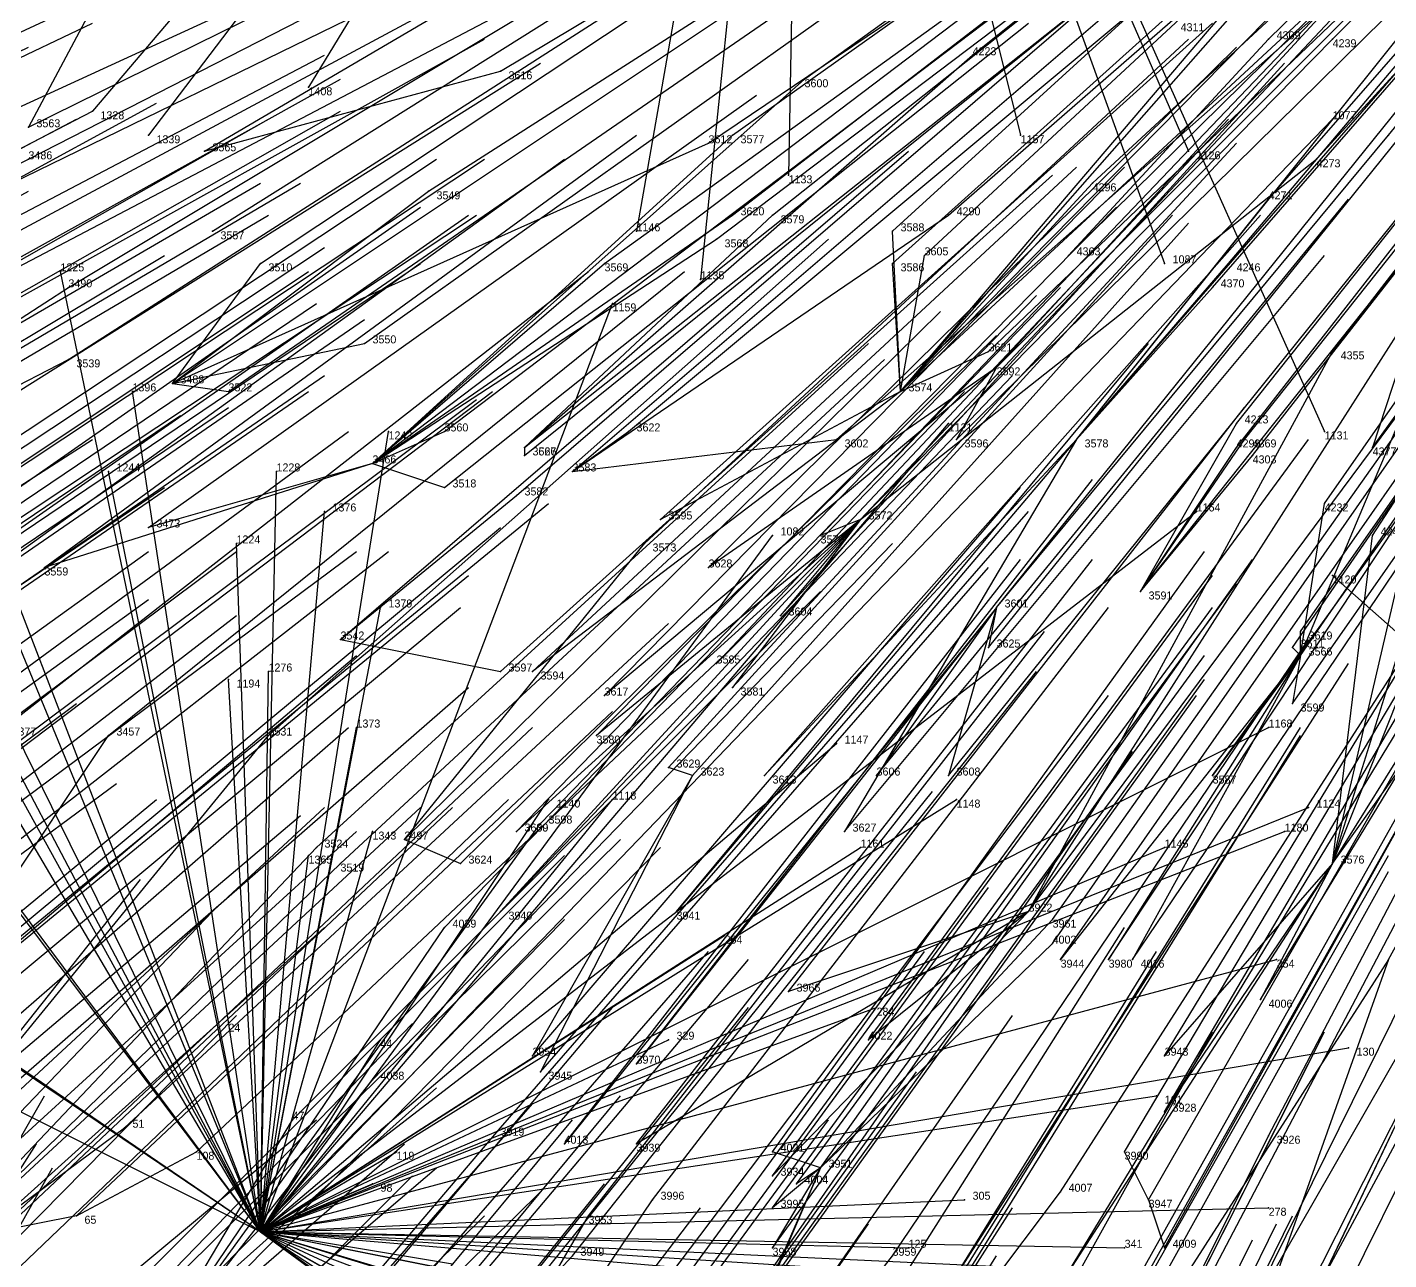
# Model space of a CAD drawing. Extents: x -0.5 to 0.59, y -0.5 to 0.58.
# Drawn here: x -0.3012 to -0.131, y -0.2935 to -0.1395 of the extents above; entities that cross this region are included whole.
import ezdxf

# ---------------------------------------------------------------- set-up
doc = ezdxf.new("R2010")
doc.units = 0
for name, color, linetype in [('Facilities', 3, 'CONTINUOUS'), ('Facilities_lines', 3, 'CONTINUOUS'), ('Normals', 1, 'CONTINUOUS'), ('Source_points', 5, 'CONTINUOUS'), ('Text', 3, 'CONTINUOUS')]:
    doc.layers.add(name, color=color, linetype=linetype)

msp = doc.modelspace()

# ---------------------------------------------------------------- linework, layer by layer
at = {"layer": 'Facilities', "color": 3}
for p in [(-0.146, -0.141, -0.507), (-0.279, -0.155, -0.797), (-0.278, -0.165, -0.808), (-0.18, -0.182, -0.641), (-0.283, -0.184, -0.843), (-0.192, -0.185, -0.666), (-0.239, -0.192, -0.767), (-0.17, -0.191, -0.638), (-0.258, -0.194, -0.807), (-0.233, -0.195, -0.759), (-0.197, -0.201, -0.703), (-0.162, -0.21, -0.663), (-0.18, -0.212, -0.694), (-0.262, -0.216, -0.849), (-0.142, -0.218, -0.65), (-0.218, -0.233, -0.797), (-0.254, -0.241, -0.875), (-0.138, -0.244, -0.7), (-0.176, -0.25, -0.764), (-0.131, -0.256, -0.72), (-0.202, -0.282, -0.867), (-0.161, -0.286, -0.821), (-0.295, -0.288, -1.031), (-0.272, -0.29, -1.25)]:
    msp.add_point(p, dxfattribs=at)
at = {"layer": 'Facilities_lines', "color": 3}
for p, q in [((-0.204, -0.045, -1.25), (-0.293, -0.15, -1.25)), ((-0.204, -0.045, -1.25), (-0.286, -0.153, -1.25)), ((-0.204, -0.045, -1.25), (-0.266, -0.147, -1.25)), ((-0.204, -0.045, -1.25), (-0.225, -0.165, -1.25)), ((-0.204, -0.045, -1.25), (-0.217, -0.171, -1.25)), ((-0.204, -0.045, -1.25), (-0.206, -0.158, -1.25)), ((-0.204, -0.045, -1.25), (-0.159, -0.169, -1.25)), ((-0.204, -0.045, -1.25), (-0.156, -0.155, -1.25)), ((-0.204, -0.045, -1.25), (-0.139, -0.19, -1.25)), ((-0.204, -0.045, -1.25), (-0.177, -0.153, -1.25)), ((-0.192, -0.185, -0.666), (-0.133, -0.118, -0.443)), ((-0.192, -0.185, -0.666), (-0.128, -0.12, -0.438)), ((-0.192, -0.185, -0.666), (-0.14, -0.124, -0.469)), ((-0.18, -0.182, -0.641), (-0.133, -0.131, -0.468)), ((-0.17, -0.191, -0.638), (-0.126, -0.136, -0.462)), ((-0.293, -0.137, -0.809), (-0.301, -0.152, -0.842)), ((-0.272, -0.29, -1.25), (-0.351, -0.14, -1.25)), ((-0.197, -0.201, -0.703), (-0.138, -0.141, -0.494)), ((-0.146, -0.141, -0.507), (-0.171, -0.168, -0.598)), ((-0.239, -0.192, -0.767), (-0.183, -0.143, -0.581)), ((-0.279, -0.155, -0.797), (-0.242, -0.145, -0.705)), ((-0.258, -0.194, -0.807), (-0.204, -0.146, -0.628)), ((-0.118, -0.146, -0.469), (-0.133, -0.192, -0.585)), ((-0.272, -0.29, -1.25), (-0.355, -0.149, -1.25)), ((-0.272, -0.29, -1.25), (-0.138, -0.151, -1.25)), ((-0.258, -0.194, -0.807), (-0.213, -0.153, -0.656)), ((-0.18, -0.212, -0.694), (-0.131, -0.153, -0.505)), ((-0.283, -0.184, -0.843), (-0.216, -0.154, -0.664)), ((-0.376, -0.193, -1.055), (-0.301, -0.156, -0.848)), ((-0.197, -0.201, -0.703), (-0.14, -0.156, -0.524)), ((-0.272, -0.29, -1.25), (-0.326, -0.159, -1.25)), ((-0.192, -0.185, -0.666), (-0.168, -0.159, -0.579)), ((-0.283, -0.184, -0.843), (-0.251, -0.16, -0.744)), ((-0.17, -0.191, -0.638), (-0.146, -0.161, -0.543)), ((-0.258, -0.194, -0.807), (-0.213, -0.163, -0.67)), ((-0.239, -0.192, -0.767), (-0.208, -0.163, -0.66)), ((-0.233, -0.195, -0.759), (-0.186, -0.163, -0.618)), ((-0.192, -0.185, -0.666), (-0.193, -0.165, -0.633)), ((-0.258, -0.194, -0.807), (-0.215, -0.166, -0.679)), ((-0.192, -0.185, -0.666), (-0.189, -0.168, -0.632)), ((-0.272, -0.29, -1.25), (-0.297, -0.17, -1.25)), ((-0.283, -0.184, -0.843), (-0.272, -0.169, -0.8)), ((-0.258, -0.194, -0.807), (-0.229, -0.169, -0.712)), ((-0.192, -0.185, -0.666), (-0.193, -0.169, -0.641)), ((-0.17, -0.191, -0.638), (-0.151, -0.169, -0.566)), ((-0.138, -0.244, -0.7), (-0.109, -0.171, -0.507)), ((-0.364, -0.216, -1.058), (-0.296, -0.172, -0.856)), ((-0.17, -0.191, -0.638), (-0.153, -0.172, -0.575)), ((-0.272, -0.29, -1.25), (-0.329, -0.174, -1.25)), ((-0.272, -0.29, -1.25), (-0.228, -0.174, -1.25)), ((-0.272, -0.29, -1.25), (-0.316, -0.176, -1.25)), ((-0.176, -0.25, -0.764), (-0.13, -0.178, -0.551)), ((-0.283, -0.184, -0.843), (-0.259, -0.179, -0.785)), ((-0.192, -0.185, -0.666), (-0.181, -0.18, -0.638)), ((-0.176, -0.25, -0.764), (-0.138, -0.18, -0.567)), ((-0.142, -0.218, -0.65), (-0.126, -0.18, -0.55)), ((-0.364, -0.216, -1.058), (-0.296, -0.181, -0.868)), ((-0.18, -0.182, -0.641), (-0.229, -0.223, -0.799)), ((-0.18, -0.182, -0.641), (-0.216, -0.207, -0.748)), ((-0.18, -0.182, -0.641), (-0.185, -0.191, -0.665)), ((-0.272, -0.29, -1.25), (-0.33, -0.185, -1.25)), ((-0.272, -0.29, -1.25), (-0.288, -0.185, -1.25)), ((-0.283, -0.184, -0.843), (-0.276, -0.185, -0.831)), ((-0.192, -0.185, -0.666), (-0.238, -0.22, -0.81)), ((-0.192, -0.185, -0.666), (-0.222, -0.201, -0.748)), ((-0.272, -0.29, -1.25), (-0.186, -0.189, -1.25)), ((-0.272, -0.29, -1.25), (-0.256, -0.19, -1.25)), ((-0.258, -0.194, -0.807), (-0.249, -0.19, -0.783)), ((-0.233, -0.195, -0.759), (-0.226, -0.19, -0.737)), ((-0.162, -0.21, -0.663), (-0.15, -0.189, -0.602)), ((-0.239, -0.192, -0.767), (-0.239, -0.193, -0.767)), ((-0.233, -0.195, -0.759), (-0.2, -0.191, -0.691)), ((-0.17, -0.191, -0.638), (-0.22, -0.25, -0.833)), ((-0.17, -0.191, -0.638), (-0.209, -0.233, -0.782)), ((-0.17, -0.191, -0.638), (-0.199, -0.24, -0.778)), ((-0.162, -0.21, -0.663), (-0.149, -0.191, -0.606)), ((-0.162, -0.21, -0.663), (-0.15, -0.192, -0.609)), ((-0.162, -0.21, -0.663), (-0.148, -0.193, -0.609)), ((-0.258, -0.194, -0.807), (-0.299, -0.207, -0.91)), ((-0.272, -0.29, -1.25), (-0.291, -0.195, -1.25)), ((-0.258, -0.194, -0.807), (-0.286, -0.202, -0.874)), ((-0.272, -0.29, -1.25), (-0.27, -0.195, -1.25)), ((-0.258, -0.194, -0.807), (-0.249, -0.197, -0.793)), ((-0.262, -0.216, -0.849), (-0.24, -0.198, -0.776)), ((-0.142, -0.218, -0.65), (-0.139, -0.199, -0.607)), ((-0.272, -0.29, -1.25), (-0.155, -0.2, -1.25)), ((-0.272, -0.29, -1.25), (-0.264, -0.2, -1.25)), ((-0.197, -0.201, -0.703), (-0.242, -0.25, -0.87)), ((-0.197, -0.201, -0.703), (-0.24, -0.24, -0.848)), ((-0.197, -0.201, -0.703), (-0.24, -0.24, -0.848)), ((-0.197, -0.201, -0.703), (-0.23, -0.228, -0.811)), ((-0.197, -0.201, -0.703), (-0.215, -0.219, -0.768)), ((-0.197, -0.201, -0.703), (-0.213, -0.222, -0.77)), ((-0.197, -0.201, -0.703), (-0.207, -0.213, -0.742)), ((-0.197, -0.201, -0.703), (-0.202, -0.203, -0.716)), ((-0.138, -0.244, -0.7), (-0.128, -0.201, -0.595)), ((-0.272, -0.29, -1.25), (-0.275, -0.204, -1.25)), ((-0.272, -0.29, -1.25), (-0.208, -0.203, -1.25)), ((-0.254, -0.241, -0.875), (-0.224, -0.204, -0.758)), ((-0.138, -0.244, -0.7), (-0.133, -0.203, -0.605)), ((-0.021, -0.312, -1.25), (-0.138, -0.208, -1.25)), ((-0.272, -0.29, -1.25), (-0.257, -0.212, -1.25)), ((-0.18, -0.212, -0.694), (-0.234, -0.279, -0.91)), ((-0.18, -0.212, -0.694), (-0.225, -0.269, -0.877)), ((-0.18, -0.212, -0.694), (-0.195, -0.233, -0.759)), ((-0.18, -0.212, -0.694), (-0.186, -0.233, -0.745)), ((-0.18, -0.212, -0.694), (-0.181, -0.217, -0.706)), ((-0.138, -0.244, -0.7), (-0.128, -0.212, -0.62)), ((-0.262, -0.216, -0.849), (-0.242, -0.22, -0.817)), ((-0.142, -0.218, -0.65), (-0.142, -0.215, -0.644)), ((-0.142, -0.218, -0.65), (-0.143, -0.217, -0.649)), ((-0.142, -0.218, -0.65), (-0.172, -0.256, -0.772)), ((-0.142, -0.218, -0.65), (-0.166, -0.256, -0.764)), ((-0.142, -0.218, -0.65), (-0.163, -0.256, -0.759)), ((-0.142, -0.218, -0.65), (-0.153, -0.233, -0.698)), ((-0.142, -0.218, -0.65), (-0.143, -0.224, -0.665)), ((-0.272, -0.29, -1.25), (-0.276, -0.221, -1.25)), ((-0.272, -0.29, -1.25), (-0.271, -0.22, -1.25)), ((-0.138, -0.244, -0.7), (-0.121, -0.22, -0.627)), ((-0.316, -0.283, -1.06), (-0.271, -0.228, -0.885)), ((-0.313, -0.261, -1.019), (-0.291, -0.228, -0.923)), ((-0.272, -0.29, -1.25), (-0.146, -0.227, -1.25)), ((-0.272, -0.29, -1.25), (-0.26, -0.227, -1.25)), ((-0.107, -0.228, -0.629), (-0.15, -0.303, -0.845)), ((-0.107, -0.228, -0.629), (-0.146, -0.31, -0.856)), ((-0.272, -0.29, -1.25), (-0.2, -0.229, -1.25)), ((-0.218, -0.233, -0.797), (-0.238, -0.268, -0.896)), ((-0.218, -0.233, -0.797), (-0.237, -0.27, -0.898)), ((-0.218, -0.233, -0.797), (-0.221, -0.232, -0.799)), ((-0.272, -0.29, -1.25), (-0.228, -0.236, -1.25)), ((-0.272, -0.29, -1.25), (-0.236, -0.236, -1.25)), ((-0.272, -0.29, -1.25), (-0.185, -0.236, -1.25)), ((-0.272, -0.29, -1.25), (-0.141, -0.237, -1.25)), ((-0.272, -0.29, -1.25), (-0.31, -0.239, -1.25)), ((-0.287, -0.308, -1.053), (-0.237, -0.239, -0.841)), ((-0.272, -0.29, -1.25), (-0.144, -0.24, -1.25)), ((-0.272, -0.29, -1.25), (-0.258, -0.24, -1.25)), ((-0.254, -0.241, -0.875), (-0.247, -0.244, -0.867)), ((-0.32, -0.3, -1.096), (-0.265, -0.242, -0.896)), ((-0.272, -0.29, -1.25), (-0.159, -0.242, -1.25)), ((-0.272, -0.29, -1.25), (-0.197, -0.242, -1.25)), ((-0.272, -0.29, -1.25), (-0.266, -0.243, -1.25)), ((-0.32, -0.3, -1.096), (-0.262, -0.244, -0.895)), ((-0.272, -0.29, -1.25), (-0.306, -0.245, -1.25)), ((-0.138, -0.244, -0.7), (-0.171, -0.295, -0.853)), ((-0.138, -0.244, -0.7), (-0.159, -0.275, -0.793)), ((-0.138, -0.244, -0.7), (-0.159, -0.268, -0.779)), ((-0.138, -0.244, -0.7), (-0.147, -0.261, -0.749)), ((-0.176, -0.25, -0.764), (-0.225, -0.279, -0.896)), ((-0.176, -0.25, -0.764), (-0.208, -0.283, -0.877)), ((-0.176, -0.25, -0.764), (-0.206, -0.26, -0.829)), ((-0.176, -0.25, -0.764), (-0.196, -0.266, -0.826)), ((-0.202, -0.282, -0.867), (-0.173, -0.251, -0.763)), ((-0.287, -0.308, -1.053), (-0.249, -0.252, -0.885)), ((-0.272, -0.29, -1.25), (-0.214, -0.253, -1.25)), ((-0.202, -0.282, -0.867), (-0.173, -0.254, -0.768)), ((-0.272, -0.29, -1.25), (-0.145, -0.256, -1.25)), ((-0.131, -0.256, -0.72), (-0.176, -0.326, -0.926)), ((-0.131, -0.256, -0.72), (-0.157, -0.329, -0.912)), ((-0.272, -0.29, -1.25), (-0.319, -0.258, -1.25)), ((-0.272, -0.29, -1.25), (-0.315, -0.261, -1.25)), ((-0.272, -0.29, -1.25), (-0.195, -0.262, -1.25)), ((-0.272, -0.29, -1.25), (-0.277, -0.265, -1.25)), ((-0.272, -0.29, -1.25), (-0.257, -0.266, -1.25)), ((-0.272, -0.29, -1.25), (-0.221, -0.266, -1.25)), ((-0.272, -0.29, -1.25), (-0.136, -0.267, -1.25)), ((-0.287, -0.308, -1.053), (-0.258, -0.271, -0.935)), ((-0.272, -0.29, -1.25), (-0.16, -0.273, -1.25)), ((-0.272, -0.29, -1.25), (-0.304, -0.274, -1.25)), ((-0.32, -0.3, -1.096), (-0.289, -0.277, -1)), ((-0.299, -0.344, -1.139), (-0.242, -0.277, -0.92)), ((-0.287, -0.308, -1.053), (-0.268, -0.276, -0.962)), ((-0.183, -0.352, -0.991), (-0.146, -0.278, -0.785)), ((-0.295, -0.288, -1.031), (-0.28, -0.28, -0.991)), ((-0.272, -0.29, -1.25), (-0.255, -0.28, -1.25)), ((-0.202, -0.282, -0.867), (-0.208, -0.28, -0.871)), ((-0.161, -0.286, -0.821), (-0.164, -0.28, -0.812)), ((-0.202, -0.282, -0.867), (-0.209, -0.298, -0.91)), ((-0.202, -0.282, -0.867), (-0.208, -0.292, -0.898)), ((-0.202, -0.282, -0.867), (-0.208, -0.287, -0.885)), ((-0.202, -0.282, -0.867), (-0.208, -0.296, -0.906)), ((-0.202, -0.282, -0.867), (-0.205, -0.284, -0.875)), ((-0.272, -0.29, -1.25), (-0.258, -0.284, -1.25)), ((-0.209, -0.334, -0.984), (-0.172, -0.285, -0.832)), ((-0.273, -0.36, -1.13), (-0.223, -0.286, -0.905)), ((-0.272, -0.29, -1.25), (-0.184, -0.286, -1.25)), ((-0.272, -0.29, -1.25), (-0.146, -0.287, -1.25)), ((-0.161, -0.286, -0.821), (-0.159, -0.292, -0.83)), ((-0.295, -0.288, -1.031), (-0.305, -0.29, -1.052)), ((-0.273, -0.36, -1.13), (-0.231, -0.288, -0.924)), ((-0.272, -0.29, -1.25), (-0.252, -0.296, -1.25)), ((-0.272, -0.29, -1.25), (-0.248, -0.294, -1.25)), ((-0.272, -0.29, -1.25), (-0.164, -0.369, -1.25)), ((-0.272, -0.29, -1.25), (-0.191, -0.292, -1.25)), ((-0.272, -0.29, -1.25), (-0.162, -0.297, -1.25)), ((-0.272, -0.29, -1.25), (-0.188, -0.329, -1.25)), ((-0.272, -0.29, -1.25), (-0.038, -0.301, -1.25)), ((-0.272, -0.29, -1.25), (-0.178, -0.343, -1.25)), ((-0.272, -0.29, -1.25), (-0.227, -0.307, -1.25)), ((-0.272, -0.29, -1.25), (-0.17, -0.348, -1.25)), ((-0.272, -0.29, -1.25), (-0.156, -0.313, -1.25)), ((-0.272, -0.29, -1.25), (-0.166, -0.299, -1.25)), ((-0.272, -0.29, -1.25), (-0.16, -0.363, -1.25)), ((-0.272, -0.29, -1.25), (-0.158, -0.325, -1.25)), ((-0.272, -0.29, -1.25), (-0.232, -0.298, -1.25)), ((-0.272, -0.29, -1.25), (-0.246, -0.307, -1.25)), ((-0.272, -0.29, -1.25), (-0.164, -0.292, -1.25)), ((-0.272, -0.29, -1.25), (-0.178, -0.356, -1.25)), ((-0.249, -0.365, -1.105), (-0.193, -0.293, -0.876)), ((-0.247, -0.308, -0.987), (-0.233, -0.293, -0.935))]:
    msp.add_line(p, q, dxfattribs=at)
at = {"layer": 'Normals', "color": 1}
for p, q in [((-0.146, -0.141, -0.507), (-0.079, -0.075, -0.543)), ((-0.138, -0.141, -0.494), (-0.073, -0.075, -0.53)), ((-0.131, -0.153, -0.505), (-0.073, -0.081, -0.543)), ((-0.183, -0.143, -0.581), (-0.111, -0.085, -0.62)), ((-0.14, -0.156, -0.524), (-0.078, -0.088, -0.562)), ((-0.146, -0.161, -0.543), (-0.085, -0.091, -0.581)), ((-0.204, -0.146, -0.628), (-0.129, -0.092, -0.666)), ((-0.168, -0.159, -0.579), (-0.1, -0.096, -0.617)), ((-0.242, -0.145, -0.705), (-0.162, -0.097, -0.742)), ((-0.151, -0.169, -0.566), (-0.091, -0.098, -0.603)), ((-0.213, -0.153, -0.656), (-0.137, -0.099, -0.693)), ((-0.216, -0.154, -0.664), (-0.139, -0.102, -0.701)), ((-0.193, -0.165, -0.633), (-0.124, -0.102, -0.671)), ((-0.186, -0.163, -0.618), (-0.116, -0.102, -0.656)), ((-0.171, -0.168, -0.598), (-0.104, -0.102, -0.635)), ((-0.153, -0.172, -0.575), (-0.092, -0.102, -0.612)), ((-0.208, -0.163, -0.66), (-0.135, -0.105, -0.697)), ((-0.189, -0.168, -0.632), (-0.121, -0.105, -0.669)), ((-0.213, -0.163, -0.67), (-0.139, -0.106, -0.707)), ((-0.193, -0.169, -0.641), (-0.124, -0.107, -0.679)), ((-0.138, -0.18, -0.567), (-0.081, -0.106, -0.604)), ((-0.279, -0.155, -0.797), (-0.199, -0.108, -0.836)), ((-0.251, -0.16, -0.744), (-0.173, -0.11, -0.781)), ((-0.215, -0.166, -0.679), (-0.141, -0.11, -0.715)), ((-0.301, -0.152, -0.842), (-0.218, -0.111, -0.88)), ((-0.301, -0.156, -0.848), (-0.219, -0.114, -0.886)), ((-0.229, -0.169, -0.712), (-0.154, -0.115, -0.749)), ((-0.278, -0.165, -0.808), (-0.2, -0.116, -0.846)), ((-0.181, -0.18, -0.638), (-0.114, -0.116, -0.676)), ((-0.18, -0.182, -0.641), (-0.115, -0.117, -0.679)), ((-0.15, -0.189, -0.602), (-0.092, -0.116, -0.639)), ((-0.133, -0.192, -0.585), (-0.079, -0.117, -0.623)), ((-0.272, -0.169, -0.8), (-0.195, -0.118, -0.838)), ((-0.15, -0.192, -0.609), (-0.093, -0.119, -0.645)), ((-0.149, -0.191, -0.606), (-0.091, -0.118, -0.643)), ((-0.148, -0.193, -0.609), (-0.091, -0.12, -0.646)), ((-0.347, -0.161, -0.957), (-0.263, -0.122, -0.994)), ((-0.192, -0.185, -0.666), (-0.124, -0.122, -0.704)), ((-0.17, -0.191, -0.638), (-0.109, -0.121, -0.676)), ((-0.306, -0.167, -0.871), (-0.224, -0.123, -0.908)), ((-0.296, -0.172, -0.856), (-0.216, -0.124, -0.893)), ((-0.139, -0.199, -0.607), (-0.086, -0.123, -0.644)), ((-0.133, -0.203, -0.605), (-0.082, -0.124, -0.642)), ((-0.259, -0.179, -0.785), (-0.183, -0.125, -0.823)), ((-0.336, -0.165, -0.935), (-0.251, -0.126, -0.972)), ((-0.185, -0.191, -0.665), (-0.119, -0.126, -0.703)), ((-0.311, -0.174, -0.891), (-0.229, -0.131, -0.929)), ((-0.296, -0.181, -0.868), (-0.218, -0.131, -0.905)), ((-0.226, -0.19, -0.737), (-0.154, -0.13, -0.774)), ((-0.2, -0.191, -0.691), (-0.131, -0.13, -0.73)), ((-0.283, -0.184, -0.843), (-0.205, -0.132, -0.88)), ((-0.276, -0.185, -0.831), (-0.199, -0.132, -0.867)), ((-0.249, -0.19, -0.783), (-0.175, -0.134, -0.82)), ((-0.197, -0.201, -0.703), (-0.133, -0.133, -0.74)), ((-0.34, -0.177, -0.958), (-0.256, -0.136, -0.994)), ((-0.239, -0.193, -0.767), (-0.167, -0.135, -0.806)), ((-0.239, -0.192, -0.767), (-0.167, -0.135, -0.805)), ((-0.233, -0.195, -0.759), (-0.163, -0.135, -0.797)), ((-0.202, -0.203, -0.716), (-0.138, -0.136, -0.754)), ((-0.24, -0.198, -0.776), (-0.169, -0.137, -0.814)), ((-0.162, -0.21, -0.663), (-0.104, -0.137, -0.699)), ((-0.377, -0.179, -1.043), (-0.293, -0.139, -1.081)), ((-0.258, -0.194, -0.807), (-0.184, -0.138, -0.844)), ((-0.249, -0.197, -0.793), (-0.176, -0.139, -0.83)), ((-0.222, -0.201, -0.748), (-0.153, -0.139, -0.786)), ((-0.142, -0.215, -0.644), (-0.089, -0.139, -0.681)), ((-0.325, -0.186, -0.936), (-0.244, -0.141, -0.974)), ((-0.224, -0.204, -0.758), (-0.156, -0.141, -0.795)), ((-0.18, -0.212, -0.694), (-0.122, -0.14, -0.732)), ((-0.143, -0.217, -0.649), (-0.09, -0.14, -0.685)), ((-0.142, -0.218, -0.65), (-0.089, -0.141, -0.686)), ((-0.385, -0.182, -1.064), (-0.301, -0.142, -1.102)), ((-0.216, -0.207, -0.748), (-0.15, -0.142, -0.786)), ((-0.346, -0.186, -0.982), (-0.264, -0.143, -1.019)), ((-0.315, -0.193, -0.923), (-0.237, -0.144, -0.962)), ((-0.207, -0.213, -0.742), (-0.144, -0.144, -0.779)), ((-0.343, -0.191, -0.983), (-0.262, -0.146, -1.02)), ((-0.181, -0.217, -0.706), (-0.123, -0.145, -0.745)), ((-0.286, -0.202, -0.874), (-0.21, -0.148, -0.911)), ((-0.266, -0.147, -1.25), (-0.266, -0.147, -1.15)), ((-0.143, -0.224, -0.665), (-0.09, -0.148, -0.701)), ((-0.366, -0.193, -1.035), (-0.285, -0.149, -1.072)), ((-0.377, -0.194, -1.06), (-0.295, -0.151, -1.097)), ((-0.376, -0.193, -1.055), (-0.293, -0.15, -1.092)), ((-0.352, -0.197, -1.009), (-0.271, -0.151, -1.045)), ((-0.343, -0.196, -0.988), (-0.262, -0.15, -1.025)), ((-0.293, -0.15, -1.25), (-0.293, -0.15, -1.15)), ((-0.215, -0.219, -0.768), (-0.151, -0.151, -0.804)), ((-0.138, -0.151, -1.25), (-0.138, -0.151, -1.15)), ((-0.299, -0.207, -0.91), (-0.225, -0.153, -0.948)), ((-0.286, -0.153, -1.25), (-0.286, -0.153, -1.15)), ((-0.177, -0.153, -1.25), (-0.177, -0.153, -1.15)), ((-0.213, -0.222, -0.77), (-0.15, -0.154, -0.807)), ((-0.327, -0.207, -0.967), (-0.25, -0.156, -1.005)), ((-0.321, -0.207, -0.955), (-0.244, -0.156, -0.994)), ((-0.309, -0.21, -0.934), (-0.234, -0.156, -0.973)), ((-0.262, -0.216, -0.849), (-0.191, -0.155, -0.884)), ((-0.156, -0.155, -1.25), (-0.156, -0.155, -1.15)), ((-0.242, -0.22, -0.817), (-0.173, -0.158, -0.854)), ((-0.238, -0.22, -0.81), (-0.17, -0.157, -0.848)), ((-0.229, -0.223, -0.799), (-0.164, -0.157, -0.837)), ((-0.206, -0.158, -1.25), (-0.206, -0.158, -1.15)), ((-0.153, -0.233, -0.698), (-0.099, -0.158, -0.735)), ((-0.353, -0.206, -1.022), (-0.272, -0.159, -1.058)), ((-0.347, -0.206, -1.01), (-0.267, -0.159, -1.046)), ((-0.382, -0.204, -1.083), (-0.301, -0.16, -1.12)), ((-0.195, -0.233, -0.759), (-0.136, -0.161, -0.797)), ((-0.186, -0.233, -0.745), (-0.128, -0.161, -0.783)), ((-0.351, -0.21, -1.023), (-0.271, -0.163, -1.06)), ((-0.328, -0.215, -0.98), (-0.252, -0.162, -1.017)), ((-0.322, -0.216, -0.969), (-0.246, -0.163, -1.007)), ((-0.322, -0.214, -0.967), (-0.245, -0.163, -1.005)), ((-0.23, -0.228, -0.811), (-0.165, -0.162, -0.848)), ((-0.221, -0.232, -0.799), (-0.158, -0.163, -0.837)), ((-0.209, -0.233, -0.782), (-0.147, -0.163, -0.818)), ((-0.225, -0.165, -1.25), (-0.225, -0.165, -1.15)), ((-0.218, -0.233, -0.797), (-0.156, -0.164, -0.835)), ((-0.138, -0.244, -0.7), (-0.089, -0.165, -0.737)), ((-0.271, -0.228, -0.885), (-0.201, -0.166, -0.922)), ((-0.364, -0.216, -1.058), (-0.284, -0.168, -1.095)), ((-0.341, -0.218, -1.012), (-0.264, -0.167, -1.049)), ((-0.199, -0.24, -0.778), (-0.139, -0.168, -0.815)), ((-0.344, -0.222, -1.023), (-0.266, -0.17, -1.059)), ((-0.329, -0.221, -0.991), (-0.252, -0.169, -1.028)), ((-0.304, -0.227, -0.949), (-0.231, -0.17, -0.987)), ((-0.297, -0.17, -1.25), (-0.297, -0.17, -1.15)), ((-0.291, -0.228, -0.923), (-0.219, -0.17, -0.961)), ((-0.159, -0.169, -1.25), (-0.159, -0.169, -1.15)), ((-0.217, -0.171, -1.25), (-0.217, -0.171, -1.15)), ((-0.24, -0.24, -0.848), (-0.175, -0.173, -0.885)), ((-0.24, -0.24, -0.848), (-0.175, -0.173, -0.885)), ((-0.237, -0.239, -0.841), (-0.172, -0.172, -0.877)), ((-0.342, -0.226, -1.025), (-0.265, -0.174, -1.061)), ((-0.254, -0.241, -0.875), (-0.187, -0.175, -0.911)), ((-0.228, -0.174, -1.25), (-0.228, -0.174, -1.15)), ((-0.131, -0.256, -0.72), (-0.087, -0.175, -0.757)), ((-0.336, -0.229, -1.016), (-0.259, -0.176, -1.053)), ((-0.176, -0.25, -0.764), (-0.121, -0.176, -0.802)), ((-0.173, -0.251, -0.763), (-0.12, -0.176, -0.801)), ((-0.247, -0.244, -0.867), (-0.18, -0.178, -0.903)), ((-0.173, -0.254, -0.768), (-0.12, -0.178, -0.806)), ((-0.265, -0.242, -0.896), (-0.196, -0.179, -0.933)), ((-0.22, -0.25, -0.833), (-0.161, -0.179, -0.871)), ((-0.172, -0.256, -0.772), (-0.119, -0.18, -0.81)), ((-0.166, -0.256, -0.764), (-0.115, -0.179, -0.802)), ((-0.163, -0.256, -0.759), (-0.111, -0.179, -0.797)), ((-0.262, -0.244, -0.895), (-0.194, -0.181, -0.932)), ((-0.147, -0.261, -0.749), (-0.099, -0.182, -0.787)), ((-0.341, -0.236, -1.037), (-0.264, -0.183, -1.074)), ((-0.242, -0.25, -0.87), (-0.178, -0.183, -0.907)), ((-0.343, -0.238, -1.043), (-0.266, -0.185, -1.08)), ((-0.317, -0.241, -0.995), (-0.243, -0.185, -1.032)), ((-0.288, -0.185, -1.25), (-0.288, -0.185, -1.15)), ((-0.249, -0.252, -0.885), (-0.184, -0.185, -0.921)), ((-0.353, -0.239, -1.067), (-0.276, -0.187, -1.104)), ((-0.32, -0.242, -1.002), (-0.245, -0.186, -1.04)), ((-0.206, -0.26, -0.829), (-0.149, -0.187, -0.866)), ((-0.359, -0.24, -1.08), (-0.282, -0.188, -1.117)), ((-0.336, -0.245, -1.039), (-0.261, -0.19, -1.076)), ((-0.256, -0.19, -1.25), (-0.256, -0.19, -1.15)), ((-0.186, -0.189, -1.25), (-0.186, -0.189, -1.15)), ((-0.159, -0.268, -0.779), (-0.111, -0.189, -0.816)), ((-0.139, -0.19, -1.25), (-0.139, -0.19, -1.15)), ((-0.371, -0.241, -1.106), (-0.293, -0.191, -1.143)), ((-0.196, -0.266, -0.826), (-0.141, -0.191, -0.863)), ((-0.291, -0.195, -1.25), (-0.291, -0.195, -1.15)), ((-0.27, -0.195, -1.25), (-0.27, -0.195, -1.15)), ((-0.159, -0.275, -0.793), (-0.112, -0.195, -0.831)), ((-0.361, -0.249, -1.096), (-0.284, -0.197, -1.134)), ((-0.238, -0.268, -0.896), (-0.177, -0.197, -0.933)), ((-0.225, -0.269, -0.877), (-0.168, -0.196, -0.915)), ((-0.146, -0.278, -0.785), (-0.103, -0.196, -0.822)), ((-0.308, -0.258, -1.004), (-0.236, -0.199, -1.042)), ((-0.264, -0.2, -1.25), (-0.264, -0.2, -1.15)), ((-0.237, -0.27, -0.898), (-0.176, -0.2, -0.935)), ((-0.155, -0.2, -1.25), (-0.155, -0.2, -1.15)), ((-0.313, -0.261, -1.019), (-0.242, -0.202, -1.057)), ((-0.164, -0.28, -0.812), (-0.117, -0.201, -0.851)), ((-0.275, -0.204, -1.25), (-0.275, -0.204, -1.15)), ((-0.258, -0.271, -0.935), (-0.193, -0.204, -0.971)), ((-0.208, -0.203, -1.25), (-0.208, -0.203, -1.15)), ((-0.361, -0.259, -1.111), (-0.286, -0.205, -1.148)), ((-0.35, -0.261, -1.09), (-0.275, -0.205, -1.127)), ((-0.334, -0.26, -1.058), (-0.26, -0.205, -1.095)), ((-0.329, -0.262, -1.052), (-0.256, -0.205, -1.09)), ((-0.208, -0.28, -0.871), (-0.154, -0.205, -0.91)), ((-0.242, -0.277, -0.92), (-0.181, -0.207, -0.957)), ((-0.234, -0.279, -0.91), (-0.177, -0.206, -0.947)), ((-0.225, -0.279, -0.896), (-0.168, -0.206, -0.934)), ((-0.202, -0.282, -0.867), (-0.148, -0.206, -0.905)), ((-0.172, -0.285, -0.832), (-0.122, -0.207, -0.869)), ((-0.161, -0.286, -0.821), (-0.115, -0.206, -0.859)), ((-0.318, -0.267, -1.038), (-0.246, -0.208, -1.076)), ((-0.208, -0.283, -0.877), (-0.153, -0.208, -0.915)), ((-0.205, -0.284, -0.875), (-0.15, -0.209, -0.913)), ((-0.138, -0.208, -1.25), (-0.138, -0.208, -1.15)), ((-0.361, -0.265, -1.12), (-0.286, -0.211, -1.157)), ((-0.268, -0.276, -0.962), (-0.202, -0.21, -0.998)), ((-0.159, -0.292, -0.83), (-0.114, -0.211, -0.868)), ((-0.318, -0.271, -1.046), (-0.247, -0.212, -1.083)), ((-0.257, -0.212, -1.25), (-0.257, -0.212, -1.15)), ((-0.223, -0.286, -0.905), (-0.166, -0.212, -0.942)), ((-0.208, -0.287, -0.885), (-0.153, -0.212, -0.923)), ((-0.349, -0.27, -1.102), (-0.275, -0.213, -1.139)), ((-0.289, -0.277, -1), (-0.221, -0.214, -1.038)), ((-0.153, -0.295, -0.832), (-0.11, -0.213, -0.87)), ((-0.231, -0.288, -0.924), (-0.174, -0.215, -0.961)), ((-0.193, -0.293, -0.876), (-0.141, -0.216, -0.914)), ((-0.171, -0.295, -0.853), (-0.123, -0.216, -0.89)), ((-0.28, -0.28, -0.991), (-0.213, -0.217, -1.029)), ((-0.331, -0.278, -1.081), (-0.26, -0.218, -1.118)), ((-0.208, -0.292, -0.898), (-0.154, -0.218, -0.936)), ((-0.186, -0.297, -0.876), (-0.136, -0.219, -0.913)), ((-0.276, -0.221, -1.25), (-0.276, -0.221, -1.15)), ((-0.271, -0.22, -1.25), (-0.271, -0.22, -1.15)), ((-0.233, -0.293, -0.935), (-0.175, -0.22, -0.971)), ((-0.208, -0.296, -0.906), (-0.154, -0.221, -0.944)), ((-0.15, -0.303, -0.845), (-0.109, -0.22, -0.882)), ((-0.316, -0.283, -1.06), (-0.246, -0.222, -1.098)), ((-0.373, -0.282, -1.168), (-0.295, -0.224, -1.192)), ((-0.222, -0.297, -0.927), (-0.166, -0.223, -0.964)), ((-0.209, -0.298, -0.91), (-0.155, -0.223, -0.948)), ((-0.295, -0.288, -1.031), (-0.228, -0.225, -1.07)), ((-0.146, -0.31, -0.856), (-0.106, -0.226, -0.892)), ((-0.331, -0.288, -1.096), (-0.261, -0.227, -1.133)), ((-0.305, -0.29, -1.052), (-0.238, -0.227, -1.09)), ((-0.26, -0.227, -1.25), (-0.26, -0.227, -1.15)), ((-0.191, -0.306, -0.903), (-0.142, -0.227, -0.94)), ((-0.191, -0.307, -0.903), (-0.142, -0.228, -0.94)), ((-0.146, -0.227, -1.25), (-0.146, -0.227, -1.15)), ((-0.2, -0.229, -1.25), (-0.2, -0.229, -1.15)), ((-0.17, -0.311, -0.885), (-0.124, -0.229, -0.92)), ((-0.216, -0.306, -0.936), (-0.163, -0.23, -0.974)), ((-0.172, -0.313, -0.892), (-0.126, -0.231, -0.927)), ((-0.37, -0.293, -1.18), (-0.29, -0.234, -1.194)), ((-0.359, -0.297, -1.164), (-0.285, -0.236, -1.192)), ((-0.308, -0.3, -1.075), (-0.241, -0.236, -1.112)), ((-0.247, -0.308, -0.987), (-0.188, -0.235, -1.023)), ((-0.236, -0.236, -1.25), (-0.236, -0.236, -1.15)), ((-0.228, -0.236, -1.25), (-0.228, -0.236, -1.15)), ((-0.185, -0.236, -1.25), (-0.185, -0.236, -1.15)), ((-0.147, -0.319, -0.879), (-0.106, -0.236, -0.916)), ((-0.338, -0.298, -1.127), (-0.267, -0.238, -1.164)), ((-0.332, -0.3, -1.119), (-0.264, -0.237, -1.156)), ((-0.32, -0.3, -1.096), (-0.252, -0.237, -1.133)), ((-0.316, -0.301, -1.09), (-0.248, -0.237, -1.127)), ((-0.153, -0.321, -0.888), (-0.111, -0.238, -0.925)), ((-0.141, -0.237, -1.25), (-0.141, -0.237, -1.15)), ((-0.329, -0.303, -1.117), (-0.26, -0.24, -1.154)), ((-0.293, -0.306, -1.06), (-0.227, -0.241, -1.097)), ((-0.258, -0.24, -1.25), (-0.258, -0.24, -1.15)), ((-0.144, -0.24, -1.25), (-0.144, -0.24, -1.15)), ((-0.3, -0.309, -1.076), (-0.234, -0.243, -1.114)), ((-0.287, -0.308, -1.053), (-0.222, -0.242, -1.09)), ((-0.266, -0.243, -1.25), (-0.266, -0.243, -1.15)), ((-0.197, -0.242, -1.25), (-0.197, -0.242, -1.15)), ((-0.177, -0.324, -0.922), (-0.131, -0.243, -0.959)), ((-0.159, -0.242, -1.25), (-0.159, -0.242, -1.15)), ((-0.176, -0.326, -0.926), (-0.131, -0.245, -0.963)), ((-0.349, -0.324, -1.19), (-0.287, -0.246, -1.194)), ((-0.236, -0.322, -0.998), (-0.181, -0.247, -1.034)), ((-0.157, -0.329, -0.912), (-0.113, -0.247, -0.948)), ((-0.347, -0.322, -1.184), (-0.278, -0.25, -1.193)), ((-0.299, -0.317, -1.089), (-0.234, -0.251, -1.127)), ((-0.334, -0.315, -1.148), (-0.264, -0.252, -1.182)), ((-0.214, -0.331, -0.984), (-0.164, -0.252, -1.02)), ((-0.214, -0.253, -1.25), (-0.214, -0.253, -1.15)), ((-0.277, -0.325, -1.067), (-0.216, -0.255, -1.105)), ((-0.244, -0.33, -1.027), (-0.189, -0.255, -1.063)), ((-0.209, -0.334, -0.984), (-0.16, -0.255, -1.02)), ((-0.271, -0.327, -1.06), (-0.211, -0.256, -1.099)), ((-0.145, -0.256, -1.25), (-0.145, -0.256, -1.15)), ((-0.288, -0.333, -1.1), (-0.228, -0.262, -1.138)), ((-0.269, -0.334, -1.073), (-0.211, -0.262, -1.111)), ((-0.195, -0.262, -1.25), (-0.195, -0.262, -1.15)), ((-0.345, -0.334, -1.2), (-0.275, -0.263, -1.204)), ((-0.231, -0.339, -1.025), (-0.178, -0.263, -1.062)), ((-0.318, -0.331, -1.147), (-0.253, -0.264, -1.184)), ((-0.277, -0.265, -1.25), (-0.277, -0.265, -1.15)), ((-0.198, -0.346, -0.996), (-0.153, -0.265, -1.034)), ((-0.181, -0.348, -0.981), (-0.139, -0.265, -1.018)), ((-0.257, -0.266, -1.25), (-0.257, -0.266, -1.15)), ((-0.221, -0.266, -1.25), (-0.221, -0.266, -1.15)), ((-0.136, -0.267, -1.25), (-0.136, -0.267, -1.15)), ((-0.244, -0.345, -1.058), (-0.19, -0.27, -1.096)), ((-0.183, -0.352, -0.991), (-0.141, -0.269, -1.029)), ((-0.324, -0.338, -1.17), (-0.25, -0.272, -1.187)), ((-0.303, -0.28, -1.25), (-0.299, -0.273, -1.15)), ((-0.286, -0.344, -1.118), (-0.227, -0.273, -1.156)), ((-0.16, -0.273, -1.25), (-0.16, -0.273, -1.15)), ((-0.299, -0.344, -1.139), (-0.238, -0.274, -1.176)), ((-0.342, -0.34, -1.205), (-0.265, -0.276, -1.207)), ((-0.292, -0.347, -1.135), (-0.233, -0.276, -1.172)), ((-0.256, -0.351, -1.085), (-0.201, -0.276, -1.123)), ((-0.329, -0.344, -1.191), (-0.254, -0.279, -1.2)), ((-0.314, -0.301, -1.25), (-0.3, -0.279, -1.153)), ((-0.255, -0.28, -1.25), (-0.255, -0.28, -1.15)), ((-0.325, -0.346, -1.186), (-0.25, -0.282, -1.2)), ((-0.312, -0.307, -1.25), (-0.298, -0.282, -1.154)), ((-0.323, -0.353, -1.198), (-0.253, -0.283, -1.205)), ((-0.287, -0.356, -1.144), (-0.229, -0.284, -1.181)), ((-0.258, -0.284, -1.25), (-0.258, -0.284, -1.15)), ((-0.306, -0.353, -1.169), (-0.237, -0.285, -1.192)), ((-0.273, -0.36, -1.13), (-0.217, -0.287, -1.168)), ((-0.228, -0.365, -1.075), (-0.178, -0.287, -1.113)), ((-0.184, -0.286, -1.25), (-0.184, -0.286, -1.15)), ((-0.146, -0.287, -1.25), (-0.146, -0.287, -1.15)), ((-0.315, -0.358, -1.192), (-0.244, -0.288, -1.199)), ((-0.249, -0.365, -1.105), (-0.196, -0.289, -1.142)), ((-0.186, -0.372, -1.039), (-0.145, -0.289, -1.076)), ((-0.184, -0.371, -1.036), (-0.143, -0.288, -1.074)), ((-0.272, -0.29, -1.25), (-0.272, -0.29, -1.15)), ((-0.191, -0.292, -1.25), (-0.191, -0.292, -1.15)), ((-0.189, -0.374, -1.048), (-0.148, -0.291, -1.086)), ((-0.164, -0.292, -1.25), (-0.164, -0.292, -1.15)), ((-0.229, -0.371, -1.091), (-0.18, -0.293, -1.129))]:
    msp.add_line(p, q, dxfattribs=at)
at = {"layer": 'Source_points', "color": 5}
for p in [(-0.138, -0.141, -0.494), (-0.183, -0.143, -0.581), (-0.242, -0.145, -0.705), (-0.204, -0.146, -0.628), (-0.266, -0.147, -1.25), (-0.293, -0.15, -1.25), (-0.138, -0.151, -1.25), (-0.301, -0.152, -0.842), (-0.286, -0.153, -1.25), (-0.213, -0.153, -0.656), (-0.177, -0.153, -1.25), (-0.131, -0.153, -0.505), (-0.216, -0.154, -0.664), (-0.301, -0.156, -0.848), (-0.156, -0.155, -1.25), (-0.14, -0.156, -0.524), (-0.206, -0.158, -1.25), (-0.168, -0.159, -0.579), (-0.251, -0.16, -0.744), (-0.146, -0.161, -0.543), (-0.213, -0.163, -0.67), (-0.208, -0.163, -0.66), (-0.186, -0.163, -0.618), (-0.225, -0.165, -1.25), (-0.193, -0.165, -0.633), (-0.215, -0.166, -0.679), (-0.189, -0.168, -0.632), (-0.171, -0.168, -0.598), (-0.297, -0.17, -1.25), (-0.272, -0.169, -0.8), (-0.229, -0.169, -0.712), (-0.193, -0.169, -0.641), (-0.159, -0.169, -1.25), (-0.151, -0.169, -0.566), (-0.217, -0.171, -1.25), (-0.296, -0.172, -0.856), (-0.153, -0.172, -0.575), (-0.228, -0.174, -1.25), (-0.259, -0.179, -0.785), (-0.181, -0.18, -0.638), (-0.138, -0.18, -0.567), (-0.296, -0.181, -0.868), (-0.288, -0.185, -1.25), (-0.276, -0.185, -0.831), (-0.256, -0.19, -1.25), (-0.249, -0.19, -0.783), (-0.226, -0.19, -0.737), (-0.186, -0.189, -1.25), (-0.15, -0.189, -0.602), (-0.139, -0.19, -1.25), (-0.2, -0.191, -0.691), (-0.185, -0.191, -0.665), (-0.15, -0.192, -0.609), (-0.149, -0.191, -0.606), (-0.133, -0.192, -0.585), (-0.239, -0.193, -0.767), (-0.148, -0.193, -0.609), (-0.291, -0.195, -1.25), (-0.27, -0.195, -1.25), (-0.249, -0.197, -0.793), (-0.24, -0.198, -0.776), (-0.139, -0.199, -0.607), (-0.264, -0.2, -1.25), (-0.155, -0.2, -1.25), (-0.286, -0.202, -0.874), (-0.222, -0.201, -0.748), (-0.275, -0.204, -1.25), (-0.224, -0.204, -0.758), (-0.208, -0.203, -1.25), (-0.202, -0.203, -0.716), (-0.133, -0.203, -0.605), (-0.299, -0.207, -0.91), (-0.216, -0.207, -0.748), (-0.138, -0.208, -1.25), (-0.257, -0.212, -1.25), (-0.207, -0.213, -0.742), (-0.142, -0.215, -0.644), (-0.181, -0.217, -0.706), (-0.143, -0.217, -0.649), (-0.215, -0.219, -0.768), (-0.276, -0.221, -1.25), (-0.271, -0.22, -1.25), (-0.242, -0.22, -0.817), (-0.238, -0.22, -0.81), (-0.213, -0.222, -0.77), (-0.229, -0.223, -0.799), (-0.143, -0.224, -0.665), (-0.291, -0.228, -0.923), (-0.271, -0.228, -0.885), (-0.26, -0.227, -1.25), (-0.23, -0.228, -0.811), (-0.146, -0.227, -1.25), (-0.2, -0.229, -1.25), (-0.221, -0.232, -0.799), (-0.209, -0.233, -0.782), (-0.195, -0.233, -0.759), (-0.186, -0.233, -0.745), (-0.153, -0.233, -0.698), (-0.236, -0.236, -1.25), (-0.228, -0.236, -1.25), (-0.185, -0.236, -1.25), (-0.141, -0.237, -1.25), (-0.237, -0.239, -0.841), (-0.258, -0.24, -1.25), (-0.24, -0.24, -0.848), (-0.24, -0.24, -0.848), (-0.199, -0.24, -0.778), (-0.144, -0.24, -1.25), (-0.266, -0.243, -1.25), (-0.265, -0.242, -0.896), (-0.197, -0.242, -1.25), (-0.159, -0.242, -1.25), (-0.262, -0.244, -0.895), (-0.247, -0.244, -0.867), (-0.242, -0.25, -0.87), (-0.22, -0.25, -0.833), (-0.173, -0.251, -0.763), (-0.249, -0.252, -0.885), (-0.214, -0.253, -1.25), (-0.173, -0.254, -0.768), (-0.172, -0.256, -0.772), (-0.166, -0.256, -0.764), (-0.163, -0.256, -0.759), (-0.145, -0.256, -1.25), (-0.206, -0.26, -0.829), (-0.195, -0.262, -1.25), (-0.147, -0.261, -0.749), (-0.277, -0.265, -1.25), (-0.257, -0.266, -1.25), (-0.221, -0.266, -1.25), (-0.196, -0.266, -0.826), (-0.136, -0.267, -1.25), (-0.238, -0.268, -0.896), (-0.159, -0.268, -0.779), (-0.237, -0.27, -0.898), (-0.225, -0.269, -0.877), (-0.258, -0.271, -0.935), (-0.16, -0.273, -1.25), (-0.159, -0.275, -0.793), (-0.289, -0.277, -1), (-0.268, -0.276, -0.962), (-0.242, -0.277, -0.92), (-0.234, -0.279, -0.91), (-0.225, -0.279, -0.896), (-0.146, -0.278, -0.785), (-0.28, -0.28, -0.991), (-0.255, -0.28, -1.25), (-0.208, -0.28, -0.871), (-0.164, -0.28, -0.812), (-0.258, -0.284, -1.25), (-0.208, -0.283, -0.877), (-0.205, -0.284, -0.875), (-0.172, -0.285, -0.832), (-0.223, -0.286, -0.905), (-0.208, -0.287, -0.885), (-0.184, -0.286, -1.25), (-0.146, -0.287, -1.25), (-0.231, -0.288, -0.924), (-0.208, -0.292, -0.898), (-0.191, -0.292, -1.25), (-0.164, -0.292, -1.25), (-0.159, -0.292, -0.83), (-0.233, -0.293, -0.935), (-0.193, -0.293, -0.876)]:
    msp.add_point(p, dxfattribs=at)

# ---------------------------------------------------------------- texts
at = {"layer": 'Text', "color": 3}
for s, p in [('4311', (-0.157, -0.14, -0.526)), ('4309', (-0.145, -0.141, -0.507)), ('4239', (-0.138, -0.142, -0.494)), ('4223', (-0.183, -0.143, -0.581)), ('3616', (-0.241, -0.146, -0.705)), ('3600', (-0.204, -0.147, -0.628)), ('1408', (-0.266, -0.148, -1.25)), ('3563', (-0.3, -0.152, -0.842)), ('1328', (-0.292, -0.151, -1.25)), ('1077', (-0.138, -0.151, -1.25)), ('1339', (-0.285, -0.154, -1.25)), ('3612', (-0.216, -0.154, -0.664)), ('3577', (-0.212, -0.154, -0.656)), ('1157', (-0.177, -0.154, -1.25)), ('3565', (-0.278, -0.155, -0.797)), ('3486', (-0.301, -0.156, -0.848)), ('1126', (-0.155, -0.156, -1.25)), ('4273', (-0.14, -0.157, -0.524)), ('1133', (-0.206, -0.159, -1.25)), ('4296', (-0.168, -0.16, -0.579)), ('3549', (-0.25, -0.161, -0.744)), ('4271', (-0.146, -0.161, -0.543)), ('3620', (-0.212, -0.163, -0.67)), ('3579', (-0.207, -0.164, -0.66)), ('4290', (-0.185, -0.163, -0.618)), ('3557', (-0.277, -0.166, -0.808)), ('1146', (-0.225, -0.165, -1.25)), ('3588', (-0.192, -0.165, -0.633)), ('3568', (-0.214, -0.167, -0.679)), ('3605', (-0.189, -0.168, -0.632)), ('4363', (-0.17, -0.168, -0.598)), ('1087', (-0.158, -0.169, -1.25)), ('1225', (-0.297, -0.17, -1.25)), ('3510', (-0.271, -0.17, -0.8)), ('3569', (-0.229, -0.17, -0.712)), ('1135', (-0.217, -0.171, -1.25)), ('3586', (-0.192, -0.17, -0.641)), ('4246', (-0.15, -0.17, -0.566)), ('3490', (-0.296, -0.172, -0.856)), ('4370', (-0.152, -0.172, -0.575)), ('1159', (-0.228, -0.175, -1.25)), ('3550', (-0.258, -0.179, -0.785)), ('3621', (-0.181, -0.18, -0.638)), ('4355', (-0.137, -0.181, -0.567)), ('3539', (-0.295, -0.182, -0.868)), ('3592', (-0.18, -0.183, -0.641)), ('3488', (-0.282, -0.184, -0.843)), ('1396', (-0.288, -0.185, -1.25)), ('3522', (-0.276, -0.185, -0.831)), ('3574', (-0.191, -0.185, -0.666)), ('4213', (-0.149, -0.189, -0.602)), ('1243', (-0.256, -0.191, -1.25)), ('3560', (-0.249, -0.19, -0.783)), ('3622', (-0.225, -0.19, -0.737)), ('1121', (-0.186, -0.19, -1.25)), ('1131', (-0.139, -0.191, -1.25)), ('3567', (-0.238, -0.193, -0.767)), ('3626', (-0.238, -0.193, -0.767)), ('3602', (-0.199, -0.192, -0.691)), ('3596', (-0.184, -0.192, -0.665)), ('3578', (-0.169, -0.192, -0.638)), ('4299', (-0.15, -0.192, -0.609)), ('4369', (-0.148, -0.192, -0.606)), ('4377', (-0.133, -0.193, -0.585)), ('1244', (-0.29, -0.195, -1.25)), ('1228', (-0.27, -0.195, -1.25)), ('3466', (-0.258, -0.194, -0.807)), ('3583', (-0.233, -0.195, -0.759)), ('4303', (-0.148, -0.194, -0.609)), ('3518', (-0.248, -0.197, -0.793)), ('3582', (-0.239, -0.198, -0.776)), ('1376', (-0.263, -0.2, -1.25)), ('1164', (-0.155, -0.2, -1.25)), ('4232', (-0.139, -0.2, -0.607)), ('3595', (-0.221, -0.201, -0.748)), ('3572', (-0.196, -0.201, -0.703)), ('3473', (-0.285, -0.202, -0.874)), ('1082', (-0.207, -0.203, -1.25)), ('4248', (-0.132, -0.203, -0.605)), ('1224', (-0.275, -0.204, -1.25)), ('3573', (-0.223, -0.205, -0.758)), ('3575', (-0.202, -0.204, -0.716)), ('3559', (-0.299, -0.208, -0.91)), ('3628', (-0.216, -0.207, -0.748)), ('1120', (-0.138, -0.209, -1.25)), ('1379', (-0.256, -0.212, -1.25)), ('3601', (-0.179, -0.212, -0.694)), ('3591', (-0.161, -0.211, -0.663)), ('3604', (-0.206, -0.213, -0.742)), ('3542', (-0.262, -0.216, -0.849)), ('3625', (-0.18, -0.217, -0.706)), ('3611', (-0.142, -0.217, -0.649)), ('3619', (-0.141, -0.216, -0.644)), ('3566', (-0.141, -0.218, -0.65)), ('1276', (-0.271, -0.22, -1.25)), ('3597', (-0.241, -0.22, -0.817)), ('3585', (-0.215, -0.219, -0.768)), ('1194', (-0.275, -0.222, -1.25)), ('3594', (-0.237, -0.221, -0.81)), ('3617', (-0.229, -0.223, -0.799)), ('3581', (-0.212, -0.223, -0.77)), ('3599', (-0.142, -0.225, -0.665)), ('1373', (-0.26, -0.227, -1.25)), ('1168', (-0.146, -0.227, -1.25)), ('1377', (-0.303, -0.228, -0.949)), ('3457', (-0.29, -0.228, -0.923)), ('3531', (-0.271, -0.228, -0.885)), ('3580', (-0.23, -0.229, -0.811)), ('1147', (-0.199, -0.229, -1.25)), ('3629', (-0.22, -0.232, -0.799)), ('3623', (-0.217, -0.233, -0.797)), ('3613', (-0.208, -0.234, -0.782)), ('3606', (-0.195, -0.233, -0.759)), ('3608', (-0.185, -0.233, -0.745)), ('3587', (-0.153, -0.234, -0.698)), ('1140', (-0.235, -0.237, -1.25)), ('1118', (-0.228, -0.236, -1.25)), ('1148', (-0.185, -0.237, -1.25)), ('1124', (-0.14, -0.237, -1.25)), ('3598', (-0.236, -0.239, -0.841)), ('3609', (-0.239, -0.24, -0.848)), ('3630', (-0.239, -0.24, -0.848)), ('3627', (-0.198, -0.24, -0.778)), ('1180', (-0.144, -0.24, -1.25)), ('3524', (-0.264, -0.242, -0.896)), ('1343', (-0.258, -0.241, -1.25)), ('3497', (-0.254, -0.241, -0.875)), ('1161', (-0.197, -0.242, -1.25)), ('1145', (-0.159, -0.242, -1.25)), ('1365', (-0.266, -0.244, -1.25)), ('3624', (-0.246, -0.244, -0.867)), ('3576', (-0.137, -0.244, -0.7)), ('3519', (-0.262, -0.245, -0.895)), ('3940', (-0.241, -0.251, -0.87)), ('3941', (-0.22, -0.251, -0.833)), ('3922', (-0.176, -0.25, -0.764)), ('4039', (-0.248, -0.252, -0.885)), ('3961', (-0.173, -0.252, -0.763)), ('264', (-0.214, -0.254, -1.25)), ('4002', (-0.173, -0.254, -0.768)), ('3944', (-0.172, -0.257, -0.772)), ('3980', (-0.166, -0.257, -0.764)), ('4016', (-0.162, -0.257, -0.759)), ('354', (-0.145, -0.257, -1.25)), ('3966', (-0.205, -0.26, -0.829)), ('284', (-0.195, -0.263, -1.25)), ('4006', (-0.146, -0.262, -0.749)), ('24', (-0.276, -0.265, -1.25)), ('329', (-0.22, -0.266, -1.25)), ('4022', (-0.196, -0.266, -0.826)), ('44', (-0.257, -0.267, -1.25)), ('3954', (-0.238, -0.268, -0.896)), ('3943', (-0.159, -0.268, -0.779)), ('130', (-0.135, -0.268, -1.25)), ('3970', (-0.225, -0.269, -0.877)), ('4038', (-0.257, -0.271, -0.935)), ('3945', (-0.236, -0.271, -0.898)), ('161', (-0.159, -0.274, -1.25)), ('47', (-0.268, -0.276, -0.962)), ('3928', (-0.158, -0.275, -0.793)), ('51', (-0.288, -0.277, -1)), ('3919', (-0.242, -0.278, -0.92)), ('4013', (-0.234, -0.279, -0.91)), ('3939', (-0.225, -0.28, -0.896)), ('4021', (-0.207, -0.28, -0.871)), ('3926', (-0.145, -0.279, -0.785)), ('108', (-0.28, -0.281, -0.991)), ('119', (-0.255, -0.281, -1.25)), ('3990', (-0.164, -0.281, -0.812)), ('3934', (-0.207, -0.283, -0.877)), ('3951', (-0.201, -0.282, -0.867)), ('98', (-0.257, -0.285, -1.25)), ('4004', (-0.204, -0.284, -0.875)), ('4007', (-0.171, -0.285, -0.832)), ('3996', (-0.222, -0.286, -0.905)), ('305', (-0.183, -0.286, -1.25)), ('3995', (-0.207, -0.287, -0.885)), ('3947', (-0.161, -0.287, -0.821)), ('278', (-0.146, -0.288, -1.25)), ('65', (-0.294, -0.289, -1.031)), ('17', (-0.272, -0.29, -1.25)), ('3953', (-0.231, -0.289, -0.924)), ('125', (-0.191, -0.292, -1.25)), ('341', (-0.164, -0.292, -1.25)), ('4009', (-0.158, -0.292, -0.83)), ('3949', (-0.232, -0.293, -0.935)), ('3968', (-0.208, -0.293, -0.898)), ('3959', (-0.193, -0.293, -0.876))]:
    msp.add_text(s, height=0.001, dxfattribs=at).set_placement(p)

doc.saveas('drawing.dxf')
